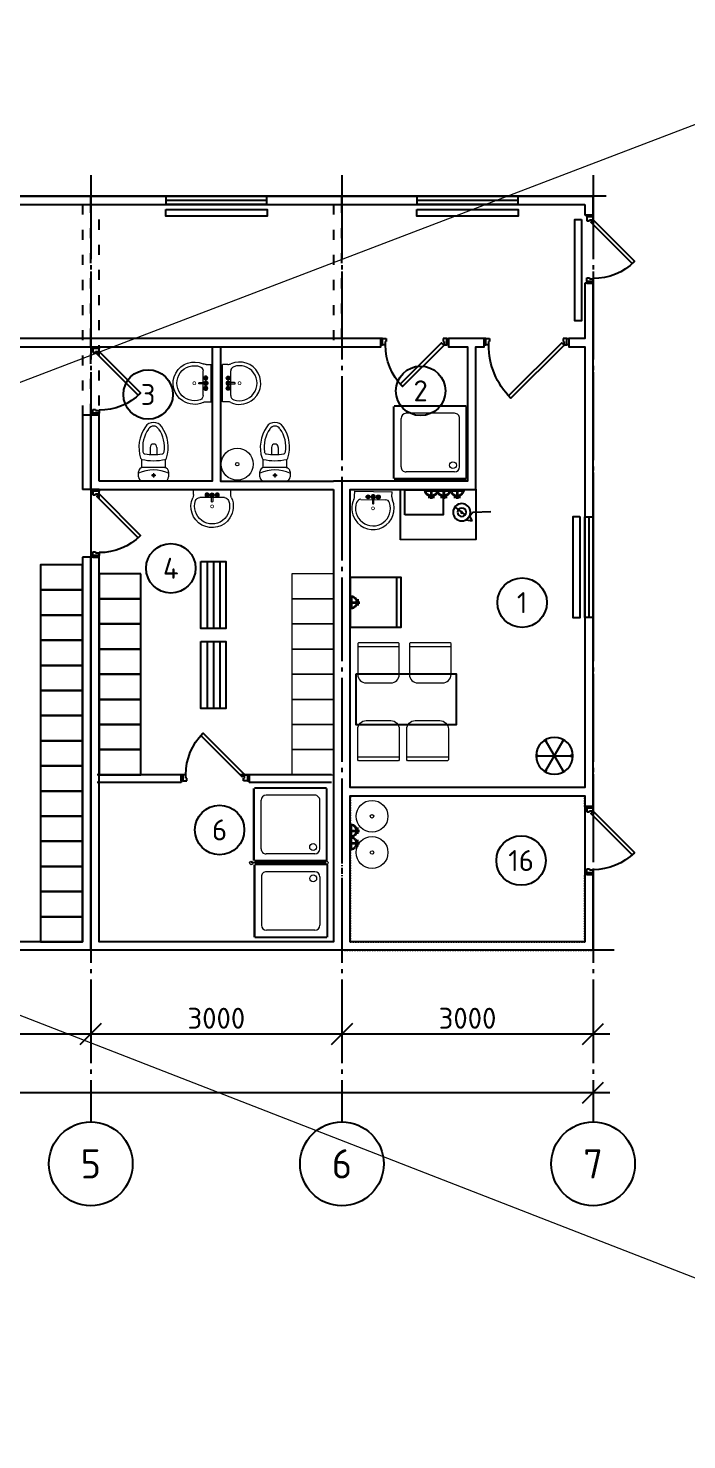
# Model space of a CAD drawing. Header units: millimetres. Extents: x 3795014 to 4300160, y 3869364 to 4016788.
# Drawn here: x 4198733 to 4206599, y 3986461 to 4003309 of the extents above; entities that cross this region are included whole.
import ezdxf
from ezdxf.enums import TextEntityAlignment as Align

# ---------------------------------------------------------------- set-up
doc = ezdxf.new("R2010")
doc.units = ezdxf.units.MM
doc.linetypes.add('ACAD_ISO03W100', pattern=[30, 12, -18])
doc.linetypes.add('DASHDOT_axis', pattern=[24, 20, -1.5, 1, -1.5])
doc.layers.get('Defpoints').update_dxf_attribs({"color": 3})
for name, color, linetype in [('Маркер помещения', 7, 'Continuous'), ('Модуль3_9', 7, 'ACAD_ISO03W100'), ('Окно', 7, 'Continuous'), ('ТХ здание', 7, 'Continuous'), ('ТХ размеры', 7, 'Continuous')]:
    doc.layers.add(name, color=color, linetype=linetype)
for name, color, linetype, lineweight in [('размеры', 7, 'Continuous', 18), ('Сантех', 7, 'Continuous', 0), ('Сантехника', 7, 'Continuous', 0), ('ТХ обор', 7, 'Continuous', 25), ('ЭО', 7, 'Continuous', 50)]:
    doc.layers.add(name, color=color, linetype=linetype, lineweight=lineweight)
doc.styles.add('GOST-2.304_Type-B', font='GOST Common.ttf')
doc.styles.add('ISOCPEUR', font='isocpeur.ttf')
doc.styles.add('ВНИПИТЕКСТ', font='isocpeui.ttf')
doc.dimstyles.new('СПДС$0', dxfattribs={"dimscale": 100, "dimtxt": 2.5, "dimasz": 2.5, "dimexe": 1.25, "dimexo": 0.004, "dimgap": 1, "dimtad": 1, "dimdec": 0, "dimtxsty": 'ВНИПИТЕКСТ', "dimblk": 'OBLIQUE', "dimcen": 0, "dimdle": 1.25, "dimclrd": 256, "dimclre": 256, "dimclrt": 256, "dimadec": 0, "dimazin": 2, "dimtfac": 1, "dimtdec": 0, "dimtmove": 1, "dimatfit": 3, "dimldrblk": 'NONE', "dimfxl": 1, "dimlwd": -1, "dimlwe": -1, "dimarcsym": 0})

# ---------------------------------------------------------------- blocks, each defined once
blk = doc.blocks.new('*U47')
at = {"ltscale": 100}
blk.add_lwpolyline([(54, -39), (83, -11), (577, -505), (549, -533)], close=True, dxfattribs=at)
blk.add_arc((55, -38), 700, 315.135, 0, dxfattribs=at)
at = {"layer": 'ТХ здание', "ltscale": 100}
for p, q in [((20, -38), (20, 38)), ((20, 38), (65, 38)), ((65, 4), (53, 4)), ((53, 4), (53, -36)), ((65, 38), (65, 4)), ((790, 38), (745, 38)), ((745, 38), (745, 4)), ((745, 4), (757, 4)), ((757, 4), (757, -38)), ((790, -38), (790, 38)), ((51, -38), (20, -38)), ((757, -38), (790, -38))]:
    blk.add_line(p, q, dxfattribs=at)
for points in [[(20, 38), (0, 38), (0, -38), (20, -38)], [(790, 38), (810, 38), (810, -38), (790, -38)]]:
    blk.add_lwpolyline(points, close=True, dxfattribs=at)
blk.add_circle((53, -38), 2, dxfattribs=at)
blk = doc.blocks.new('Q9')
at = {"layer": 'Сантехника'}
for p, q in [((-128, 219), (-184, 219)), ((-184, -186), (-184, 219)), ((-95, -117), (-95, 149)), ((-128, -186), (-184, -186))]:
    blk.add_line(p, q, dxfattribs=at)
at = {"layer": 'Сантехника', "const_width": 8.1}
blk.add_lwpolyline([(0, 32, 1), (0, 0, 1)], format="xyb", close=True, dxfattribs=at)
at = {"layer": 'Сантехника'}
for centre, radius, start, end in [((-128, 300), 81, 270, 294.3129), ((0, 16), 230, 302.939, 114.3129), ((-47, 149), 48.6, 109.3703, 180), ((0, 16), 190, 250.6297, 109.3703), ((-47, -117), 48.6, 180, 250.6297), ((-128, -267), 81, 65.6871, 90), ((0, 16), 230, 245.6871, 302.939)]:
    blk.add_arc(centre, radius, start, end, dxfattribs=at)
blk = doc.blocks.new('DDDI4')
for p, q in [((102272.09, 37524.82), (102272.09, 37525.09)), ((102272.34, 37524.82), (102272.34, 37525.09)), ((102279.34, 37524.82), (102279.34, 37525.09)), ((102279.59, 37524.82), (102279.59, 37525.09)), ((102271.73, 37524.47), (102271.46, 37524.47)), ((102271.73, 37524.22), (102271.46, 37524.22)), ((102272.09, 37523.86), (102272.09, 37523.59)), ((102272.34, 37523.86), (102272.34, 37523.59)), ((102272.69, 37524.47), (102272.96, 37524.47)), ((102272.69, 37524.22), (102272.96, 37524.22)), ((102275.34, 37523.48), (102275.34, 37519.84)), ((102276.34, 37519.84), (102276.34, 37523.48)), ((102278.98, 37524.47), (102278.71, 37524.47)), ((102278.98, 37524.22), (102278.71, 37524.22)), ((102279.34, 37523.86), (102279.34, 37523.59)), ((102279.59, 37523.86), (102279.59, 37523.59)), ((102279.94, 37524.47), (102280.21, 37524.47)), ((102279.94, 37524.22), (102280.21, 37524.22))]:
    blk.add_line(p, q)
for centre, radius in [((102272.21, 37524.34), 1.38), ((102272.21, 37524.34), 0.5), ((102272.21, 37525.34), 0.28), ((102275.84, 37524.34), 0.5), ((102279.46, 37524.34), 1.38), ((102279.46, 37524.34), 0.5), ((102279.46, 37525.34), 0.28), ((102271.21, 37524.34), 0.28), ((102272.21, 37523.34), 0.28), ((102273.21, 37524.34), 0.28), ((102278.46, 37524.34), 0.28), ((102279.46, 37523.34), 0.28), ((102280.46, 37524.34), 0.28)]:
    blk.add_circle(centre, radius)
for centre, radius, start, end in [((102272.21, 37524.34), 1, 105.2407, 164.2093), ((102272.21, 37524.34), 1, 16.44125, 74.07887), ((102275.84, 37524.34), 1.5, 289.6514, 250.3603), ((102275.84, 37524.34), 1, 300.3431, 239.7554), ((102279.46, 37524.34), 1, 106.12, 164.0884), ((102279.46, 37524.34), 1, 16.23422, 73.90469), ((102272.21, 37524.34), 1, 196.2342, 253.9047), ((102272.21, 37524.34), 1, 286.12, 344.0884), ((102275.84, 37519.84), 0.5, 180, 0), ((102279.46, 37524.34), 1, 196.4413, 254.0789), ((102279.46, 37524.34), 1, 285.2407, 344.2093)]:
    blk.add_arc(centre, radius, start, end)
blk = doc.blocks.new('528565')
at = {"layer": 'Сантех'}
for name, p, xscale, yscale, zscale, rotation in [('Q9', (83448, 43160), 1.10000000000582, 1.10000000000582, 1.10000000000582, 90), ('DDDI4', (1811892, 677185), 16.9, 16.9, 16.9, 180)]:
    blk.add_blockref(name, p, dxfattribs=dict(at, xscale=xscale, yscale=yscale, zscale=zscale, rotation=rotation))
blk = doc.blocks.new('Розетка 220В')
at = {"layer": 'ЭО', "lineweight": 35, "ltscale": 20}
for p, q in [((148, 0), (-148, 0)), ((0, 0), (0, -199)), ((76, -152), (-78, -152))]:
    blk.add_line(p, q, dxfattribs=at)
blk.add_arc((0, 22), 150, 188.605, 351.395, dxfattribs=at)
blk = doc.blocks.new('чайник')
at = {"layer": 'ТХ обор', "linetype": 'Continuous', "ltscale": 100}
for p, q in [((816191, -402460), (816182, -402412)), ((816182, -402412), (816222, -402432)), ((816251, -402495), (816293, -402550))]:
    blk.add_line(p, q, dxfattribs=at)
for radius in [69.3, 33.6, 5.82]:
    blk.add_circle((816251, -402495), radius, dxfattribs=at)
blk = doc.blocks.new('стул')
at = {"layer": 'ТХ обор', "lineweight": 15, "ltscale": 100}
blk.add_line((185200, 532722), (185200, 532229), dxfattribs=at)
blk.add_lwpolyline([(185534, 532227), (185164, 532227), (185154, 532237), (185154, 532713), (185164, 532723), (185534, 532723, -0.414214), (185634, 532623), (185634, 532327, -0.414214)], format="xyb", close=True, dxfattribs=at)
blk = doc.blocks.new('Вешалка напольная')
at = {"layer": 'ТХ обор', "ltscale": 100}
for p, q in [((0, 202), (0, -202)), ((175, 101), (-175, -101)), ((-175, 101), (175, -101))]:
    blk.add_line(p, q, dxfattribs=at)
for centre, radius in [((0, 0), 220), ((0, 202), 7.19), ((-175, 101), 7.19), ((175, 101), 7.19), ((-175, -101), 7.19), ((175, -101), 7.19), ((0, -202), 7.19)]:
    blk.add_circle(centre, radius, dxfattribs=at)
blk = doc.blocks.new('458789')
at = {"layer": 'Сантех'}
for p, q in [((23080, 7607), (23140, 7607)), ((23030, 7297), (23030, 7557)), ((23125, 7427), (23073, 7427)), ((23099, 7453), (23099, 7401)), ((23189, 7568), (23289, 7568)), ((23190, 7297), (23190, 7557)), ((23274, 7467), (23273, 7467)), ((23432, 7467), (23346, 7467)), ((23140, 7247), (23080, 7247)), ((23189, 7285), (23289, 7285)), ((23274, 7387), (23273, 7387)), ((23432, 7387), (23346, 7387))]:
    blk.add_line(p, q, dxfattribs=at)
for radius in [14.8, 9.75]:
    blk.add_circle((23099, 7427), radius, dxfattribs=at)
for centre, radius, start, end in [((23080, 7557), 50, 90, 180), ((22738, 7427), 425, 334.9648, 25.0352), ((23140, 7557), 50, 0, 90), ((23433, 7181), 421, 54.687, 108.1908), ((23900, 7427), 627, 167.1176, 192.8824), ((23308, 7562), 20, 108.1908, 167.1176), ((23900, 7427), 555, 169.3897, 190.6103), ((23383, 7524), 30, 98.294, 169.3897), ((23433, 7181), 376, 54.687, 98.294), ((23432, 7427), 40, 270, 90), ((23614, 7427), 71.3, 302.6659, 57.3341), ((23614, 7427), 116, 302.6659, 57.3341), ((23080, 7297), 50, 180, 270), ((23140, 7297), 50, 270, 0), ((23308, 7291), 20, 192.8824, 251.8092), ((23433, 7672), 421, 251.8092, 305.313), ((23383, 7330), 30, 190.6103, 261.706), ((23433, 7672), 376, 261.706, 305.313)]:
    blk.add_arc(centre, radius, start, end, dxfattribs=at)
blk = doc.blocks.new('*U55')
at = {"layer": 'ТХ обор', "lineweight": 5, "ltscale": 100}
blk.add_lwpolyline([(-250, 150), (250, 150), (250, -150), (-250, -150)], close=True, dxfattribs=at)
blk = doc.blocks.new('*U56')
at = {"layer": 'ТХ обор', "color": 0, "linetype": 'ByBlock', "lineweight": -2, "transparency": 16777216}
for p in [(0, 2100), (0, 1800), (0, 1500), (0, 1200), (0, 900), (0, 600), (0, 300), (0, 0)]:
    blk.add_blockref('*U55', p, dxfattribs=at)
blk = doc.blocks.new('*U46')
at = {"ltscale": 100}
blk.add_lwpolyline([(54, -39), (83, -11), (719, -647), (690, -675)], close=True, dxfattribs=at)
blk.add_arc((55, -38), 900, 315.135, 0, dxfattribs=at)
at = {"layer": 'ТХ здание', "ltscale": 100}
for p, q in [((20, -38), (20, 38)), ((20, 38), (65, 38)), ((65, 4), (53, 4)), ((53, 4), (53, -36)), ((65, 38), (65, 4)), ((990, 38), (945, 38)), ((945, 38), (945, 4)), ((945, 4), (957, 4)), ((957, 4), (957, -38)), ((990, -38), (990, 38)), ((51, -38), (20, -38)), ((957, -38), (990, -38))]:
    blk.add_line(p, q, dxfattribs=at)
for points in [[(20, 38), (0, 38), (0, -38), (20, -38)], [(990, 38), (1010, 38), (1010, -38), (990, -38)]]:
    blk.add_lwpolyline(points, close=True, dxfattribs=at)
blk.add_circle((53, -38), 2, dxfattribs=at)
blk = doc.blocks.new('*U43')
at = {"ltscale": 100}
blk.add_lwpolyline([(-54, 39), (-83, 11), (-577, 505), (-549, 533)], close=True, dxfattribs=at)
blk.add_arc((-55, 38), 700, 135.135, 180, dxfattribs=at)
at = {"layer": 'ТХ здание', "ltscale": 100}
for p, q in [((-790, 38), (-790, -37)), ((-757, 38), (-790, 38)), ((-757, -4), (-757, 38)), ((-53, -4), (-53, 36)), ((-51, 38), (-20, 38)), ((-20, 38), (-20, -37)), ((-790, -37), (-745, -37)), ((-745, -4), (-757, -4)), ((-745, -37), (-745, -4)), ((-65, -37), (-65, -4)), ((-65, -4), (-53, -4)), ((-20, -37), (-65, -37))]:
    blk.add_line(p, q, dxfattribs=at)
for points in [[(-790, -37), (-810, -37), (-810, 38), (-790, 38)], [(-20, -37), (0, -37), (0, 38), (-20, 38)]]:
    blk.add_lwpolyline(points, close=True, dxfattribs=at)
blk.add_circle((-53, 38), 2, dxfattribs=at)
blk = doc.blocks.new('*U57')
at = {"layer": 'ТХ обор', "color": 0, "linetype": 'ByBlock', "lineweight": -2, "ltscale": 100}
blk.add_lwpolyline([(-250, 150), (250, 150), (250, -150), (-250, -150)], close=True, dxfattribs=at)
blk = doc.blocks.new('*U58')
at = {"layer": 'ТХ обор', "color": 0, "linetype": 'ByBlock', "lineweight": -2, "transparency": 16777216}
for p in [(0, 4200), (0, 3900), (0, 3600), (0, 3300), (0, 3000), (0, 2700), (0, 2400), (0, 2100), (0, 1800), (0, 1500), (0, 1200), (0, 900), (0, 600), (0, 300), (0, 0)]:
    blk.add_blockref('*U57', p, dxfattribs=at)
blk = doc.blocks.new('*U61')
at = {"layer": 'ТХ обор', "color": 0, "linetype": 'ByBlock', "lineweight": -2, "ltscale": 100}
blk.add_lwpolyline([(-250, 150), (250, 150), (250, -150), (-250, -150)], close=True, dxfattribs=at)
blk = doc.blocks.new('*U50')
at = {"layer": 'ТХ обор', "color": 0, "linetype": 'ByBlock', "lineweight": -2, "transparency": 16777216}
for p in [(0, 2100), (0, 1800), (0, 1500), (0, 1200), (0, 900), (0, 600), (0, 300), (0, 0)]:
    blk.add_blockref('*U61', p, dxfattribs=at)
blk = doc.blocks.new('*U48')
at = {"ltscale": 100}
blk.add_lwpolyline([(-54, 39), (-83, 11), (-577, 505), (-549, 533)], close=True, dxfattribs=at)
blk.add_arc((-55, 38), 700, 135.135, 180, dxfattribs=at)
at = {"layer": 'ТХ здание', "ltscale": 100}
for p, q in [((-790, 38), (-790, -37)), ((-757, 38), (-790, 38)), ((-757, -4), (-757, 38)), ((-53, -4), (-53, 36)), ((-51, 38), (-20, 38)), ((-20, 38), (-20, -37)), ((-790, -37), (-745, -37)), ((-745, -4), (-757, -4)), ((-745, -37), (-745, -4)), ((-65, -37), (-65, -4)), ((-65, -4), (-53, -4)), ((-20, -37), (-65, -37))]:
    blk.add_line(p, q, dxfattribs=at)
for points in [[(-790, -37), (-810, -37), (-810, 38), (-790, 38)], [(-20, -37), (0, -37), (0, 38), (-20, 38)]]:
    blk.add_lwpolyline(points, close=True, dxfattribs=at)
blk.add_circle((-53, 38), 2, dxfattribs=at)
blk = doc.blocks.new('Q8')
at = {"layer": 'Сантех', "lineweight": 15}
for p, q in [((-410, -442), (-410, 418)), ((-400, 428), (460, 428)), ((-400, 418), (460, 418)), ((-400, -442), (-400, 418)), ((-260, 338), (320, 338)), ((460, -442), (460, 418)), ((470, -442), (470, 418)), ((-320, -302), (-320, 278)), ((380, -302), (380, 278)), ((-400, -442), (460, -442)), ((-400, -452), (460, -452)), ((-260, -362), (320, -362))]:
    blk.add_line(p, q, dxfattribs=at)
blk.add_circle((-239, -282), 40.9, dxfattribs=at)
for centre, start, end in [((-260, 278), 90, 180), ((320, 278), 0, 90), ((-260, -302), 180, 270), ((320, -302), 270, 0)]:
    blk.add_arc(centre, 60, start, end, dxfattribs=at)
blk = doc.blocks.new('*U37')
at = {"ltscale": 100}
blk.add_lwpolyline([(54, 39), (83, 11), (577, 505), (549, 533)], close=True, dxfattribs=at)
blk.add_arc((55, 38), 700, 0, 44.865, dxfattribs=at)
at = {"layer": 'ТХ здание', "ltscale": 100}
for p, q in [((20, 38), (20, -37)), ((51, 38), (20, 38)), ((53, -4), (53, 36)), ((757, -4), (757, 38)), ((757, 38), (790, 38)), ((790, 38), (790, -37)), ((20, -37), (65, -37)), ((65, -4), (53, -4)), ((65, -37), (65, -4)), ((745, -37), (745, -4)), ((745, -4), (757, -4)), ((790, -37), (745, -37))]:
    blk.add_line(p, q, dxfattribs=at)
for points in [[(20, -37), (0, -37), (0, 38), (20, 38)], [(790, -37), (810, -37), (810, 38), (790, 38)]]:
    blk.add_lwpolyline(points, close=True, dxfattribs=at)
blk.add_circle((53, 38), 2, dxfattribs=at)
blk = doc.blocks.new('_Oblique')
at = {"color": 0, "linetype": 'ByBlock', "lineweight": -2}
blk.add_line((-0.5, -0.5), (0.5, 0.5), dxfattribs=at)
blk = doc.blocks.new('*D63')
at = {"layer": 'Defpoints', "color": 0, "lineweight": 20, "transparency": 16777216}
for p in [(4187480, 3990808), (4205480, 3990807), (4205480, 3990604)]:
    blk.add_point(p, dxfattribs=at)
at = {"layer": 'размеры', "color": 0, "lineweight": -2, "transparency": 16777216}
for p, q in [((4187480, 3990745), (4187480, 3990479)), ((4205480, 3990744), (4205480, 3990479)), ((4187280, 3990604), (4205680, 3990604))]:
    blk.add_line(p, q, dxfattribs=at)
at = {"layer": 'размеры', "color": 0, "lineweight": -2, "transparency": 16777216, "xscale": 250, "yscale": 250, "zscale": 250, "rotation": 180}
blk.add_blockref('_Oblique', (4187480, 3990604), dxfattribs=at)
at = {"layer": 'размеры', "color": 0, "lineweight": -2, "transparency": 16777216, "xscale": 250, "yscale": 250, "zscale": 250}
blk.add_blockref('_Oblique', (4205480, 3990604), dxfattribs=at)
at = {"layer": 'размеры', "color": 0, "transparency": 16777216, "insert": (4196480, 3990792), "char_height": 250, "attachment_point": 5, "style": 'ISOCPEUR', "bg_fill": 3, "box_fill_scale": 1.1, "bg_fill_color": 9, "bg_fill_true_color": 13158600, "bg_fill_transparency": 0}
blk.add_mtext('\\A1;18000', dxfattribs=at)
blk = doc.blocks.new('*D66')
at = {"layer": 'Defpoints', "color": 0, "lineweight": 20, "transparency": 16777216}
for p in [(4199480, 3991538), (4196480, 3991518), (4199480, 3991304)]:
    blk.add_point(p, dxfattribs=at)
at = {"layer": 'размеры', "color": 0, "lineweight": -2, "transparency": 16777216}
for p, q in [((4196480, 3991455), (4196480, 3991179)), ((4199480, 3991476), (4199480, 3991179)), ((4196280, 3991304), (4199680, 3991304))]:
    blk.add_line(p, q, dxfattribs=at)
at = {"layer": 'размеры', "color": 0, "lineweight": -2, "transparency": 16777216, "xscale": 250, "yscale": 250, "zscale": 250, "rotation": 180}
blk.add_blockref('_Oblique', (4196480, 3991304), dxfattribs=at)
at = {"layer": 'размеры', "color": 0, "lineweight": -2, "transparency": 16777216, "xscale": 250, "yscale": 250, "zscale": 250}
blk.add_blockref('_Oblique', (4199480, 3991304), dxfattribs=at)
at = {"layer": 'размеры', "color": 0, "transparency": 16777216, "insert": (4197980, 3991492), "char_height": 250, "attachment_point": 5, "style": 'ISOCPEUR'}
blk.add_mtext('\\A1;3000', dxfattribs=at)
blk = doc.blocks.new('*D68')
at = {"layer": 'Defpoints', "color": 0, "lineweight": 20, "transparency": 16777216}
for p in [(4202480, 3991538), (4199480, 3991518), (4202480, 3991304)]:
    blk.add_point(p, dxfattribs=at)
at = {"layer": 'размеры', "color": 0, "lineweight": -2, "transparency": 16777216}
for p, q in [((4199480, 3991455), (4199480, 3991179)), ((4202480, 3991476), (4202480, 3991179)), ((4199280, 3991304), (4202680, 3991304))]:
    blk.add_line(p, q, dxfattribs=at)
at = {"layer": 'размеры', "color": 0, "lineweight": -2, "transparency": 16777216, "xscale": 250, "yscale": 250, "zscale": 250, "rotation": 180}
blk.add_blockref('_Oblique', (4199480, 3991304), dxfattribs=at)
at = {"layer": 'размеры', "color": 0, "lineweight": -2, "transparency": 16777216, "xscale": 250, "yscale": 250, "zscale": 250}
blk.add_blockref('_Oblique', (4202480, 3991304), dxfattribs=at)
at = {"layer": 'размеры', "color": 0, "transparency": 16777216, "insert": (4200980, 3991492), "char_height": 250, "attachment_point": 5, "style": 'ISOCPEUR'}
blk.add_mtext('\\A1;3000', dxfattribs=at)
blk = doc.blocks.new('*D69')
at = {"layer": 'Defpoints', "color": 0, "lineweight": 20, "transparency": 16777216}
for p in [(4205480, 3991538), (4202480, 3991518), (4205480, 3991304)]:
    blk.add_point(p, dxfattribs=at)
at = {"layer": 'размеры', "color": 0, "lineweight": -2, "transparency": 16777216}
for p, q in [((4202480, 3991455), (4202480, 3991179)), ((4205480, 3991476), (4205480, 3991179)), ((4202280, 3991304), (4205680, 3991304))]:
    blk.add_line(p, q, dxfattribs=at)
at = {"layer": 'размеры', "color": 0, "lineweight": -2, "transparency": 16777216, "xscale": 250, "yscale": 250, "zscale": 250, "rotation": 180}
blk.add_blockref('_Oblique', (4202480, 3991304), dxfattribs=at)
at = {"layer": 'размеры', "color": 0, "lineweight": -2, "transparency": 16777216, "xscale": 250, "yscale": 250, "zscale": 250}
blk.add_blockref('_Oblique', (4205480, 3991304), dxfattribs=at)
at = {"layer": 'размеры', "color": 0, "transparency": 16777216, "insert": (4203980, 3991492), "char_height": 250, "attachment_point": 5, "style": 'ISOCPEUR'}
blk.add_mtext('\\A1;3000', dxfattribs=at)

msp = doc.modelspace()

# ---------------------------------------------------------------- linework, layer by layer
at = {"layer": 'Маркер помещения'}
for centre in [(4203420.1, 3998980.7), (4200165.4, 3998937.4), (4200436.6, 3996862.6), (4204632.4, 3996453), (4201018.8, 3993739.8), (4204620.1, 3993374.3)]:
    msp.add_circle(centre, 295.4, dxfattribs=at)
at = {"layer": 'Модуль3_9', "ltscale": 10}
for points in [[(4199480.2, 3996994.2), (4199480.2, 3992304.2), (4196480.2, 3992304.2), (4196480.2, 4001304.2), (4199480.2, 4001304.2), (4199480.2, 3997804.2)], [(4199480.2, 3997804.2), (4199480.2, 4001304.2), (4202480.2, 4001304.2), (4202480.2, 3999604.2)], [(4202480.2, 3999604.2), (4202480.2, 4001304.2), (4205480.2, 4001304.2), (4205480.2, 3993909.9)], [(4199380.2, 3996994.2), (4199380.2, 3992404.2), (4196580.2, 3992404.2), (4196580.2, 4001204.2), (4199380.2, 4001204.2), (4199380.2, 3997804.2)], [(4199580.2, 3997904.2), (4199580.2, 4001204.2), (4202380.2, 4001204.2), (4202380.2, 3999504.2)], [(4202380.2, 3997804.2), (4202380.2, 3992404.2), (4199580.2, 3992404.2), (4199580.2, 3997049.2)], [(4199580.2, 3997694.7), (4199580.2, 3997804.2)], [(4202480.2, 3992304.2), (4199480.2, 3992304.2), (4199480.2, 3996994.2)], [(4205480.2, 3993264.5), (4205480.2, 3992304.2), (4202480.2, 3992304.2)]]:
    msp.add_lwpolyline(points, dxfattribs=at)
at = {"layer": 'Модуль3_9'}
for points in [[(4202480.2, 3994129.2), (4202480.2, 3992304.2), (4205480.2, 3992304.2), (4205480.2, 3993264.5)], [(4202580.2, 3994129.2), (4202580.2, 3992404.2), (4205380.2, 3992404.2), (4205380.2, 3993209.5)], [(4205380.2, 3994019.5), (4205380.2, 3994147.7)], [(4205480.2, 3993909.9), (4205480.2, 3994147.7)]]:
    msp.add_lwpolyline(points, dxfattribs=at)
at = {"layer": 'Окно'}
for p, q in [((4201580.2, 4001254.2), (4200380.2, 4001254.2)), ((4204580.2, 4001254.2), (4203380.2, 4001254.2)), ((4205430.2, 3997476), (4205430.2, 3996276))]:
    msp.add_line(p, q, dxfattribs=at)
for points in [[(4201580.2, 4001304.2), (4201580.2, 4001204.2), (4200380.2, 4001204.2), (4200380.2, 4001304.2), (4201580.2, 4001304.2)], [(4204580.2, 4001304.2), (4204580.2, 4001204.2), (4203380.2, 4001204.2), (4203380.2, 4001304.2), (4204580.2, 4001304.2)], [(4205380.2, 3997476), (4205480.2, 3997476), (4205480.2, 3996276), (4205380.2, 3996276), (4205380.2, 3997476)]]:
    msp.add_lwpolyline(points, dxfattribs=at)
at = {"layer": 'Сантех'}
msp.add_line((4202291.3, 3993349), (4201397.8, 3993346), dxfattribs=at)
for centre, radius in [((4201229.5, 3998105.7), 190), ((4201229.5, 3998105.7), 20.6), ((4202839.9, 3993902.4), 190), ((4202839.9, 3993902.4), 20.6), ((4202839.9, 3993470.6), 190), ((4202839.9, 3993470.6), 20.6), ((4201397.8, 3993346), 21), ((4202291.3, 3993349), 22.5)]:
    msp.add_circle(centre, radius, dxfattribs=at)
at = {"layer": 'ТХ здание'}
for p, q in [((4205380.2, 4001204.2), (4205380.2, 4001076)), ((4205480.2, 4001076), (4205380.2, 4001076)), ((4205480.2, 4000266), (4205380.2, 4000266)), ((4199380.2, 3998694.2), (4199580.2, 3998694.2)), ((4199580.2, 3997804.2), (4199380.2, 3997804.2)), ((4199580.2, 3996994.2), (4199380.2, 3996994.2)), ((4200560.8, 3994398.5), (4200560.8, 3994304.2)), ((4201370.8, 3994398.5), (4201370.8, 3994304.2)), ((4205480.2, 3994019.5), (4205380.2, 3994019.5)), ((4205480.2, 3993209.5), (4205380.2, 3993209.5))]:
    msp.add_line(p, q, dxfattribs=at)
for points in [[(4205480.2, 4000966.5), (4205480.2, 4001304.2), (4187480.2, 4001304.2), (4187480.2, 4001076), (4187480.2, 3995039.2)], [(4196480.2, 4001204.2), (4196480.2, 4001304.2), (4199480.2, 4001304.2)], [(4199480.2, 4001204.2), (4199480.2, 4001304.2), (4202480.2, 4001304.2)], [(4199480.2, 4001304.2), (4199480.2, 4001204.2)], [(4202480.2, 4001204.2), (4202480.2, 4001304.2), (4205480.2, 4001304.2)], [(4202480.2, 4001304.2), (4202480.2, 4001204.2)], [(4205480.2, 4001304.2), (4205480.2, 4001204.2)], [(4187580.2, 4001076), (4187580.2, 4001204.2), (4205380.2, 4001204.2)], [(4205480.2, 3994019.5), (4205480.2, 3999376), (4205480.2, 4000321)], [(4205380.2, 4000266), (4205380.2, 3999604.2), (4205188.3, 3999604.2), (4205188.3, 3999504.2), (4205380.2, 3999504.2), (4205380.2, 3999376), (4205380.2, 3994247.7), (4202580.2, 3994247.7), (4202580.2, 3997804.2), (4204080.2, 3997804.2), (4204080.2, 3999504.2), (4204178.3, 3999504.2), (4204178.3, 3999604.2), (4203754.3, 3999604.2), (4203754.5, 3999504.2), (4203980.2, 3999504.2), (4203980.2, 3997904.2), (4202380.2, 3997904.2)], [(4199380.2, 3996994.2), (4199380.2, 3992404.2), (4196580.2, 3992404.2), (4196580.2, 3999504.2)], [(4199480.2, 3999504.2), (4199480.2, 3999604.2)], [(4199480.2, 3999604.2), (4199480.2, 3999504.2)], [(4200930.2, 3999504.2), (4200930.2, 3997904.2), (4199580.2, 3997904.2)], [(4201030.2, 3999504.2), (4201030.2, 3997904.2), (4202380.2, 3997904.2)], [(4205480.2, 3999604.2), (4205480.2, 3999376)], [(4199480.2, 3996994.2), (4199480.2, 3992304.2), (4196480.2, 3992304.2), (4196480.2, 3998694.2)], [(4199380.2, 3998694.2), (4199380.2, 3997804.2)], [(4199480.2, 3997804.2), (4199480.2, 3998694.2)], [(4199480.2, 3998694.2), (4199480.2, 3997804.2)], [(4199580.2, 3997904.2), (4199580.2, 3998694.2)], [(4202380.2, 3997804.2), (4202380.2, 3992404.2), (4199580.2, 3992404.2), (4199580.2, 3997049.2)], [(4199580.2, 3997694.7), (4199580.2, 3997804.2)], [(4199580.2, 3997804.2), (4200930.2, 3997804.2), (4202380.2, 3997804.2)], [(4202480.2, 3992304.2), (4199480.2, 3992304.2), (4199480.2, 3996994.2)], [(4200615.8, 3994398.5), (4199555.2, 3994398.5)], [(4202355.2, 3994398.5), (4201261.3, 3994398.5)], [(4200560.8, 3994304.2), (4199555.2, 3994304.2)], [(4202355.2, 3994304.2), (4201370.8, 3994304.2)], [(4205380.2, 3993209.5), (4205380.2, 3992404.2), (4202580.2, 3992404.2), (4202580.2, 3994147.7), (4205380.2, 3994147.7), (4205380.2, 3994019.5)], [(4205480.2, 3993209.5), (4205480.2, 3992304.2), (4202480.2, 3992304.2)], [(4205480.2, 3992304.2), (4205480.2, 3993209.5)]]:
    msp.add_lwpolyline(points, dxfattribs=at)
msp.add_lwpolyline([(4199480.2, 3999504.2), (4201371.2, 3999504.2), (4202580.2, 3999504.2), (4202944.3, 3999504.2), (4202944.3, 3999604.2), (4201371.2, 3999604.2), (4198485.2, 3999604.2), (4198485.2, 3999504.2)], close=True, dxfattribs=at)
at = {"layer": 'ТХ обор'}
for p, q in [((4200869.9, 3996942.8), (4200869.9, 3996142.8)), ((4200944.9, 3996942.8), (4200944.9, 3996142.8)), ((4201019.9, 3996942.8), (4201019.9, 3996142.8)), ((4203132.2, 3996756.5), (4203132.2, 3996156.5)), ((4200869.9, 3995990.7), (4200869.9, 3995190.7)), ((4200944.9, 3995990.7), (4200944.9, 3995190.7)), ((4201019.9, 3995990.7), (4201019.9, 3995190.7))]:
    msp.add_line(p, q, dxfattribs=at)
for points in [[(4200375.7, 4001146.8), (4201586.1, 4001146.8), (4201586.1, 4001066.2), (4200375.7, 4001066.2)], [(4203375.7, 4001146.8), (4204586.1, 4001146.8), (4204586.1, 4001066.2), (4203375.7, 4001066.2)], [(4205340.7, 4001026.4), (4205340.7, 3999816.1), (4205260.1, 3999816.1), (4205260.1, 4001026.4)], [(4203232.6, 3997502.3), (4203232.6, 3997797.3), (4203690.6, 3997797.3), (4203690.6, 3997502.3)], [(4205322.8, 3997480.5), (4205322.8, 3996270.1), (4205242.2, 3996270.1), (4205242.2, 3997480.5)], [(4202647.2, 3995597), (4202647.2, 3994997), (4203847.2, 3994997), (4203847.2, 3995597)], [(4202580.2, 3994147.7), (4205380.2, 3994147.7), (4205380.2, 3992404.2), (4202580.2, 3992404.2)]]:
    msp.add_lwpolyline(points, close=True, dxfattribs=at)
for points in [[(4203178.9, 3997204.2), (4203178.9, 3997804.2), (4204078.9, 3997805.5), (4204078.9, 3997205.5), (4203178.9, 3997204.2)], [(4203952.3, 3997500.4), (4203912.3, 3997531), (4203912.3, 3997531)], [(4203964.2, 3997440.8), (4204045.8, 3997531), (4204257, 3997538.6)], [(4200794.9, 3996942.8), (4201094.9, 3996942.8), (4201094.9, 3996142.8), (4200794.9, 3996142.8), (4200794.9, 3996942.8)], [(4202582.2, 3996755.8), (4203182.2, 3996755.8), (4203183.5, 3996155.8), (4202583.5, 3996155.8), (4202582.2, 3996755.8)], [(4200794.9, 3995990.7), (4201094.9, 3995990.7), (4201094.9, 3995190.7), (4200794.9, 3995190.7), (4200794.9, 3995990.7)]]:
    msp.add_lwpolyline(points, dxfattribs=at)
at = {"layer": 'ТХ размеры', "linetype": 'DASHDOT_axis', "ltscale": 50, "flags": 128}
for points in [[(4199480.2, 4001554.2), (4199480.2, 4001304.2), (4199480.2, 3990254.2)], [(4202480.2, 4001554.2), (4202480.2, 4001304.2), (4202480.2, 3990254.2)], [(4205480.2, 4001554.2), (4205480.2, 4001304.2), (4205480.2, 3990254.2)], [(4205635.6, 4001304.2), (4186480.2, 4001304.2), (4185980.2, 4001304.2)], [(4205730.2, 3992304.2), (4205480.2, 3992304.2), (4187480.2, 3992304.2), (4186480.2, 3992304.2), (4185980.2, 3992304.2)]]:
    msp.add_lwpolyline(points, dxfattribs=at)
at = {"layer": 'ТХ размеры', "linetype": 'Continuous'}
for centre in [(4199480.2, 3989754.2), (4202480.2, 3989754.2), (4205480.2, 3989754.2)]:
    msp.add_circle(centre, 500, dxfattribs=at)

# ---------------------------------------------------------------- block references
at = {"layer": 'Сантех', "xscale": -1}
for p, rotation in [((4243877.4, 4082502.5), 90), ((4117499.5, 4040761.2), 180)]:
    msp.add_blockref('528565', p, dxfattribs=dict(at, rotation=rotation))
at = {"layer": 'Сантех'}
for name, p, rotation in [('528565', (4158097.5, 4082502.5), 270), ('Q8', (4203523.9, 3998332.6), 89.99999999999999), ('458789', (4207657, 3974874.2), 90.00000000000003), ('458789', (4209107, 3974874.2), 90.00000000000003), ('528565', (4287098.1, 4039122.4), 178.8958538367655), ('Q8', (4201853.7, 3993774.2), 89.99999999999999), ('Q8', (4201898, 3992879.5), 180)]:
    msp.add_blockref(name, p, dxfattribs=dict(at, rotation=rotation))
at = {"layer": 'ТХ здание', "xscale": -1, "rotation": 270}
for name, p in [('*U43', (4205442.7, 4001076)), ('*U48', (4199542.7, 3999504.2)), ('*U48', (4199542.7, 3997804.2)), ('*U43', (4205442.7, 3994019.5))]:
    msp.add_blockref(name, p, dxfattribs=at)
at = {"layer": 'ТХ здание', "xscale": -1}
for name, p in [('*U47', (4203754.3, 3999566.7)), ('*U46', (4205188.3, 3999566.7)), ('*U37', (4201370.8, 3994361))]:
    msp.add_blockref(name, p, dxfattribs=at)
at = {"layer": 'ТХ обор', "xscale": -1.5, "yscale": 1.5, "zscale": 1.5, "rotation": 270}
msp.add_blockref('чайник', (4807654.3, 2773154.8), dxfattribs=at)
at = {"layer": 'ТХ обор', "xscale": -1}
for name, p in [('*U58', (4199130.2, 3992554.2)), ('*U50', (4199830.2, 3994548.5)), ('*U56', (4202130.2, 3994548.5))]:
    msp.add_blockref(name, p, dxfattribs=at)
at = {"layer": 'ТХ обор', "xscale": -1, "rotation": 90}
for p in [(4735391.8, 4181128.6), (4736010, 4181128.6)]:
    msp.add_blockref('стул', p, dxfattribs=at)
at = {"layer": 'ТХ обор', "rotation": 90.00000000000003}
for p in [(4735391.8, 3809410.6), (4735978.2, 3809410.6)]:
    msp.add_blockref('стул', p, dxfattribs=at)
at = {"layer": 'ТХ обор', "lineweight": 15, "xscale": -1, "rotation": 90}
msp.add_blockref('Вешалка напольная', (4205018.4, 3994624.6), dxfattribs=at)
at = {"layer": 'ЭО', "lineweight": 15, "xscale": -0.5, "yscale": 0.5, "zscale": 0.5}
for p in [(4203547.9, 3997790.8), (4203696.3, 3997790.8), (4203856.3, 3997790.8)]:
    msp.add_blockref('Розетка 220В', p, dxfattribs=at)
at = {"layer": 'ЭО', "lineweight": 15, "xscale": -0.5, "yscale": 0.5, "zscale": 0.5, "rotation": 90}
for p in [(4202593.4, 3996455.9), (4202591.9, 3993729.2), (4202591.9, 3993580.8)]:
    msp.add_blockref('Розетка 220В', p, dxfattribs=at)

# ---------------------------------------------------------------- texts
at = {"layer": 'Маркер помещения', "linetype": 'Continuous', "ltscale": 100, "style": 'ISOCPEUR'}
for s, p in [('2', (4203420.1, 3998980.7)), ('3', (4200165.4, 3998937.4)), ('4', (4200436.6, 3996862.6)), ('1', (4204632.4, 3996453)), ('6', (4201018.8, 3993739.8)), ('16', (4204620.1, 3993374.3))]:
    msp.add_text(s, height=250, dxfattribs=at).set_placement(p, align=Align.MIDDLE_CENTER)
at = {"layer": 'ТХ размеры', "style": 'GOST-2.304_Type-B'}
for s, p in [('5', (4199480.2, 3989754.2)), ('6', (4202480.2, 3989754.2)), ('7', (4205480.2, 3989754.2))]:
    msp.add_text(s, height=350, dxfattribs=at).set_placement(p, align=Align.MIDDLE_CENTER)

# ---------------------------------------------------------------- dimensions: what is measured, and where the dimension line sits
at = {"layer": 'размеры'}
for base, p1, p2, picture, middle in [((4199480.2, 3991304.2), (4196480.2, 3991517.6), (4199480.2, 3991538.3), '*D66', (4197980.2, 3991491.7)), ((4202480.2, 3991304.2), (4199480.2, 3991517.6), (4202480.2, 3991538.3), '*D68', (4200980.2, 3991491.7)), ((4205480.2, 3991304.2), (4202480.2, 3991517.6), (4205480.2, 3991538.3), '*D69', (4203980.2, 3991491.7))]:
    dim = msp.add_linear_dim(base=base, p1=p1, p2=p2, dimstyle='СПДС$0', override={"dimscale": 100, "dimexo": 0.625, "dimgap": 0.625, "dimrnd": 0.001, "dimtxsty": 'ISOCPEUR', "dimcen": 2.5, "dimdle": 2, "dimclrd": 0, "dimclre": 0, "dimclrt": 0, "dimtfac": 0.75, "dimtolj": 1, "dimlwd": -2, "dimlwe": -2, "dimarcsym": 1}, dxfattribs=at)
    dim.commit()
    dim.dimension.update_dxf_attribs({"geometry": picture, "text_midpoint": middle})

# ---------------------------------------------------------------- next in the draw order: dimensions: what is measured, and where the dimension line sits
dim = msp.add_linear_dim(base=(4205480.2, 3990604.2), p1=(4187480.2, 3990807.9), p2=(4205480.2, 3990806.8), dimstyle='СПДС$0', override={"dimscale": 100, "dimexo": 0.625, "dimgap": 0.625, "dimrnd": 0.001, "dimtxsty": 'ISOCPEUR', "dimcen": 2.5, "dimdle": 2, "dimclrd": 0, "dimclre": 0, "dimclrt": 0, "dimtfac": 0.75, "dimtfill": 1, "dimtolj": 1, "dimlwd": -2, "dimlwe": -2, "dimarcsym": 1}, dxfattribs=at)
dim.commit()
dim.dimension.update_dxf_attribs({"geometry": '*D63', "text_midpoint": (4196480.2, 3990791.7)})

# ---------------------------------------------------------------- next in the draw order: linework, layer by layer
at = {"layer": 'Defpoints', "lineweight": 20, "ltscale": 100}
msp.add_lwpolyline([(4208347.9, 4002789.2), (4168328.3, 3987508.9), (4168328.3, 4003308.9), (4211670.5, 3986460.7)], dxfattribs=at)

doc.saveas('drawing.dxf')
